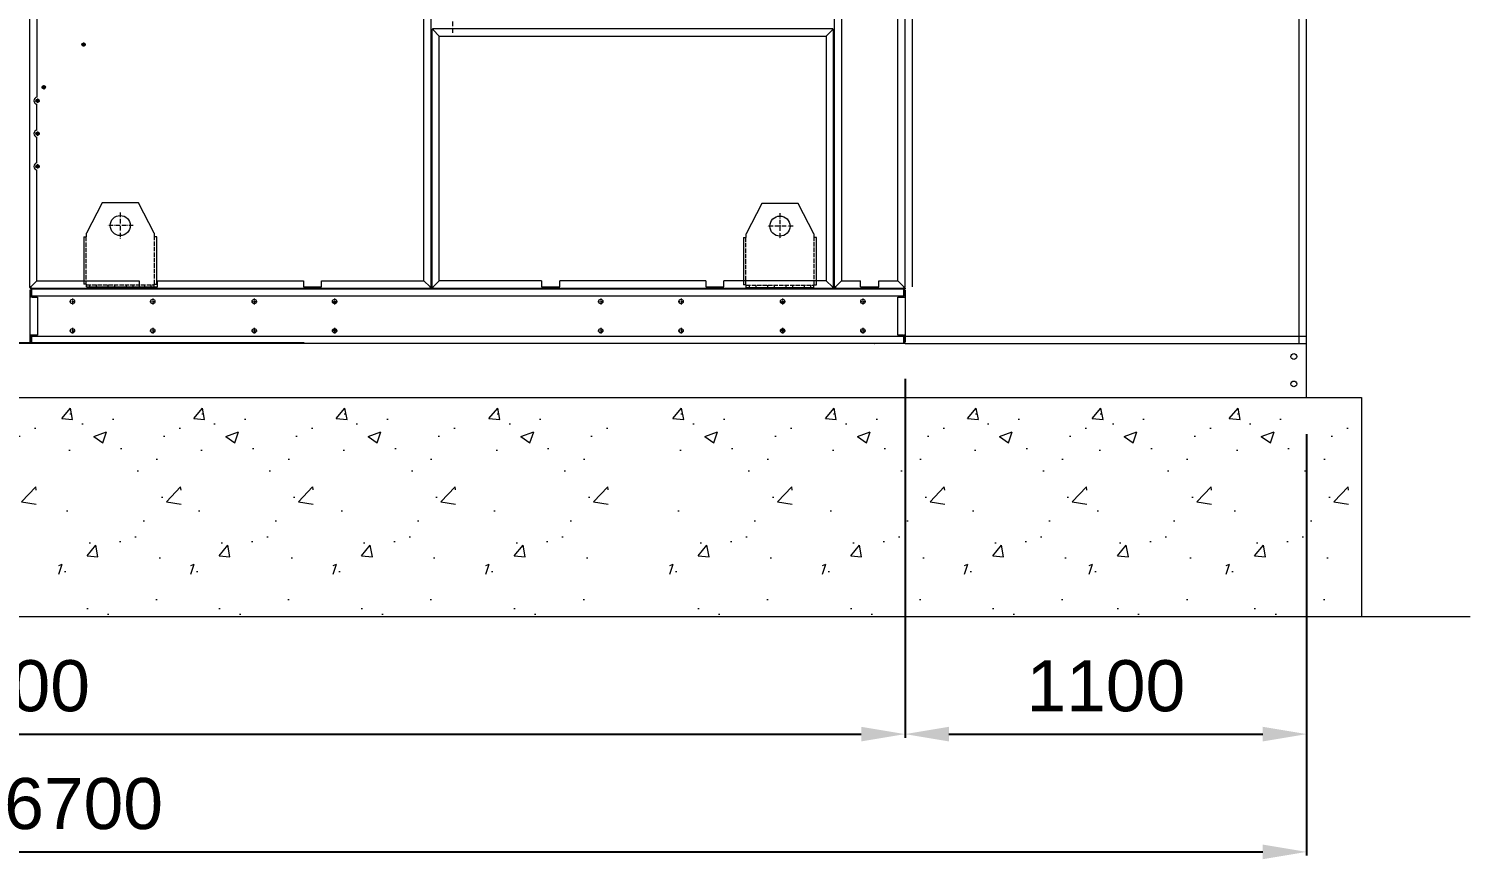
# Model space of a CAD drawing. Header units: millimetres. Extents: x -17070 to 37126, y -291348 to 36053.
# Drawn here: x 20812 to 24760, y 21427 to 23702 of the extents above; entities that cross this region are included whole.
import ezdxf

# ---------------------------------------------------------------- set-up
doc = ezdxf.new("R2010")
doc.units = ezdxf.units.MM
doc.linetypes.add('DASHDOT', pattern=[18.5, 12, -3, 0.5, -3])
doc.linetypes.add('DASHED', pattern=[15, 12, -3])
doc.layers.add('냉각탑_기초', color=23, linetype='Continuous')
doc.styles.get("Standard").update_dxf_attribs({"font": 'arial.ttf'})
doc.dimstyles.new('1.40', dxfattribs={"dimscale": 20, "dimtxt": 1.5, "dimasz": 1, "dimexe": 0.5, "dimexo": 0.5, "dimgap": 0.5, "dimtad": 1, "dimdec": 0, "dimzin": 0, "dimdsep": 46, "dimtxsty": 'Standard', "dimcen": 0, "dimclrd": 2, "dimclre": 2, "dimclrt": 3, "dimadec": 0, "dimazin": 0, "dimtfac": 1, "dimtdec": 0, "dimtmove": 0, "dimatfit": 0, "dimfxl": 1, "dimtolj": 1, "dimtzin": 0, "dimlwd": -1, "dimlwe": -1, "dimarcsym": 0})

# ---------------------------------------------------------------- blocks, each defined once
blk = doc.blocks.new('*D835')
at = {"color": 2, "transparency": 16777216}
for p, q in [((23212, 22743.3), (23212, 21760)), ((18312, 22740.1), (18312, 21760)), ((18432, 21770), (23092, 21770))]:
    blk.add_line(p, q, dxfattribs=at)
for points in [[(18432, 21790), (18432, 21750), (18312, 21770)], [(23092, 21790), (23092, 21750), (23212, 21770)]]:
    blk.add_solid(points, dxfattribs=at)
at = {"layer": 'Defpoints', "color": 0, "transparency": 16777216}
for p in [(18312, 22840.1), (23212, 22843.3), (23212, 21770)]:
    blk.add_point(p, dxfattribs=at)
at = {"color": 3, "lineweight": 5, "transparency": 16777216, "insert": (20762, 21901.5), "char_height": 140, "attachment_point": 5}
blk.add_mtext('\\A1;4900', dxfattribs=at)
blk = doc.blocks.new('*D825')
at = {"color": 2, "transparency": 16777216}
for p, q in [((23212, 22740.1), (23212, 21760)), ((24312, 22591.8), (24312, 21760)), ((23332, 21770), (24192, 21770))]:
    blk.add_line(p, q, dxfattribs=at)
for points in [[(23332, 21790), (23332, 21750), (23212, 21770)], [(24192, 21790), (24192, 21750), (24312, 21770)]]:
    blk.add_solid(points, dxfattribs=at)
at = {"layer": 'Defpoints', "color": 0, "transparency": 16777216}
for p in [(23212, 22840.1), (24312, 22691.8), (24312, 21770)]:
    blk.add_point(p, dxfattribs=at)
at = {"color": 3, "lineweight": 5, "transparency": 16777216, "insert": (23762, 21901.5), "char_height": 140, "attachment_point": 5}
blk.add_mtext('\\A1;1100', dxfattribs=at)
blk = doc.blocks.new('*D836')
at = {"color": 2, "transparency": 16777216}
for p, q in [((17612, 22591.8), (17612, 21437.3)), ((24312, 22591.8), (24312, 21437.3)), ((17732, 21447.3), (24192, 21447.3))]:
    blk.add_line(p, q, dxfattribs=at)
for points in [[(17732, 21467.3), (17732, 21427.3), (17612, 21447.3)], [(24192, 21467.3), (24192, 21427.3), (24312, 21447.3)]]:
    blk.add_solid(points, dxfattribs=at)
at = {"layer": 'Defpoints', "color": 0, "transparency": 16777216}
for p in [(17612, 22691.8), (24312, 22691.8), (24312, 21447.3)]:
    blk.add_point(p, dxfattribs=at)
at = {"color": 3, "lineweight": 5, "transparency": 16777216, "insert": (20962, 21578.8), "char_height": 140, "attachment_point": 5}
blk.add_mtext('\\A1;6700', dxfattribs=at)
blk = doc.blocks.new('457536')
at = {"color": 7, "lineweight": 5}
for p, q in [((114592.520962, 89152.297332), (114550.020962, 89069.297332)), ((114692.520962, 89152.297332), (114592.520962, 89152.297332)), ((114735.020962, 89069.297332), (114692.520962, 89152.297332)), ((114542.520962, 89059.297332), (114542.520962, 88929.797332)), ((114742.520962, 88929.797332), (114742.520962, 89059.297332)), ((114550.020962, 88922.297332), (114735.020962, 88922.297332))]:
    blk.add_line(p, q, dxfattribs=at)
at = {"color": 7, "linetype": 'DASHDOT', "lineweight": 5}
for p, q in [((114642.520962, 89126.047332), (114642.520962, 89054.547332)), ((114678.270962, 89090.297332), (114606.770962, 89090.297332))]:
    blk.add_line(p, q, dxfattribs=at)
at = {"color": 7, "lineweight": 5, "ltscale": 0.125}
for p, q in [((114550.020962, 89059.297332), (114550.020962, 89069.297332)), ((114735.020962, 89069.297332), (114735.020962, 89059.297332))]:
    blk.add_line(p, q, dxfattribs=at)
at = {"color": 7, "lineweight": 5, "ltscale": 0.09375}
for p, q in [((114542.520962, 89059.297332), (114550.020962, 89059.297332)), ((114742.520962, 89059.297332), (114735.020962, 89059.297332)), ((114550.020962, 88929.797332), (114542.520962, 88929.797332)), ((114550.020962, 88922.297332), (114550.020962, 88929.797332)), ((114735.020962, 88929.797332), (114742.520962, 88929.797332)), ((114735.020962, 88922.297332), (114735.020962, 88929.797332))]:
    blk.add_line(p, q, dxfattribs=at)
at = {"color": 7, "linetype": 'DASHED', "lineweight": 5}
for p, q in [((114548.520962, 89059.297332), (114548.520962, 88929.797332)), ((114736.520962, 88929.797332), (114736.520962, 89059.297332)), ((114550.020962, 88928.297332), (114735.020962, 88928.297332))]:
    blk.add_line(p, q, dxfattribs=at)
at = {"color": 7, "linetype": 'DASHED', "lineweight": 5, "ltscale": 0.075}
for p, q in [((114558.520962, 88928.297332), (114558.520962, 88922.297332)), ((114576.520962, 88928.297332), (114576.520962, 88922.297332)), ((114608.520962, 88928.297332), (114608.520962, 88922.297332)), ((114626.520962, 88928.297332), (114626.520962, 88922.297332)), ((114658.520962, 88928.297332), (114658.520962, 88922.297332)), ((114676.520962, 88928.297332), (114676.520962, 88922.297332)), ((114708.520962, 88928.297332), (114708.520962, 88922.297332)), ((114726.520962, 88928.297332), (114726.520962, 88922.297332))]:
    blk.add_line(p, q, dxfattribs=at)
at = {"color": 7, "lineweight": 5}
blk.add_circle((114642.520962, 89090.297332), 27.5, dxfattribs=at)
blk = doc.blocks.new('1')
at = {"color": 7, "lineweight": 20}
for p, q in [((20814, 26037), (20814, 22995.2)), ((21914, 22995.2), (21914, 26037)), ((23018, 26037), (23018, 22995.2)), ((23212, 22995.2), (23212, 26037)), ((23232, 22995.2), (23232, 26037)), ((21894, 23012.1), (21894, 26011.5)), ((20834, 25831.1), (20834, 23515)), ((23038, 25672.4), (23038, 23012.1)), ((23192, 23012.1), (23192, 25002.2)), ((21916, 23699), (21916, 22995.2)), ((23012.9, 23702.1), (21919.1, 23702.1)), ((21936, 23682.1), (21919.1, 23699)), ((21919.1, 23699), (21936, 23682.1)), ((23012.9, 23699), (22996, 23682.1)), ((22996, 23682.1), (23012.9, 23699)), ((23016, 22995.2), (23016, 23699)), ((21936, 23012.1), (21936, 23682.1)), ((21936, 23682.1), (22996, 23682.1)), ((22996, 23682.1), (22996, 23012.1)), ((20834, 23425), (20834, 23495.3)), ((20834, 23335), (20834, 23405.3)), ((20834, 23012.1), (20834, 23315.3)), ((20817.1, 22995.2), (20834, 23012.1)), ((20834, 23012.1), (20817.1, 22995.2)), ((20817.1, 22992.1), (21910.9, 22992.1)), ((20818.8, 22991.7), (23212, 22991.7)), ((20819.5, 22990.1), (23208.5, 22990.1)), ((20834, 23012.1), (21114, 23012.1)), ((21114, 22995.2), (21164, 22995.2)), ((21164, 23012.1), (21564, 23012.1)), ((21564, 22995.2), (21614, 22995.2)), ((21614, 23012.1), (21894, 23012.1)), ((21894, 23012.1), (21910.9, 22995.2)), ((21919.1, 22995.2), (21936, 23012.1)), ((21936, 23012.1), (21919.1, 22995.2)), ((21919.1, 22992.1), (23012.9, 22992.1)), ((22216, 23012.1), (21936, 23012.1)), ((22216, 22995.2), (22266, 22995.2)), ((22666, 23012.1), (22266, 23012.1)), ((22666, 22995.2), (22716, 22995.2)), ((22996, 23012.1), (22716, 23012.1)), ((22996, 23012.1), (23012.9, 22995.2)), ((23012.9, 22995.2), (22996, 23012.1)), ((23038, 23012.1), (23021.1, 22995.2)), ((23021.1, 22995.2), (23038, 23012.1)), ((23021.1, 22992.1), (23208.9, 22992.1)), ((23038, 23012.1), (23090, 23012.1)), ((23090, 22995.2), (23140, 22995.2)), ((23140, 23012.1), (23192, 23012.1)), ((23192, 23012.1), (23208.9, 22995.2)), ((23208.9, 22995.2), (23192, 23012.1)), ((20816, 22863.3), (20816, 22966.9)), ((23208.5, 22970.1), (20819.5, 22970.1)), ((20836, 22966.9), (20836, 22863.3)), ((23192, 22863.3), (23192, 22966.9)), ((23212, 22966.9), (23212, 22863.3)), ((20819.5, 22860.1), (23208.5, 22860.1)), ((23208.5, 22840.1), (20819.5, 22840.1))]:
    blk.add_line(p, q, dxfattribs=at)
at = {"color": 0, "lineweight": 20}
for p, q in [((24292, 22840.1), (24292, 26040.1)), ((24312, 22840.1), (24312, 26040.1)), ((23212, 22860.1), (24312, 22860.1)), ((23212, 22840.1), (18312, 22840.1)), ((23212, 22840.1), (24312, 22840.1)), ((24312, 22691.8), (24312, 22840.1))]:
    blk.add_line(p, q, dxfattribs=at)
at = {"color": 7, "lineweight": 20, "ltscale": 0.0375}
for p, q in [((21916, 23700.5), (21916, 23699)), ((21919.1, 23702.1), (21917.6, 23702.1)), ((21917.6, 23699), (21917.6, 23700.5)), ((21917.6, 23700.5), (21919.1, 23700.5)), ((23014.4, 23702.1), (23012.9, 23702.1)), ((23012.9, 23700.5), (23014.4, 23700.5)), ((23014.4, 23700.5), (23014.4, 23699)), ((23016, 23699), (23016, 23700.5)), ((20814, 22995.2), (20814, 22993.7)), ((20815.6, 22993.7), (20815.6, 22995.2)), ((20817.1, 22995.2), (20815.6, 22995.2)), ((20817.1, 22993.7), (20815.6, 22993.7)), ((20815.6, 22992.1), (20817.1, 22992.1)), ((20816, 22993.7), (20816, 22995.2)), ((20817.1, 22995.2), (20817.1, 22993.7)), ((21910.9, 22995.2), (21912.4, 22995.2)), ((21912.4, 22993.7), (21910.9, 22993.7)), ((21910.9, 22992.1), (21912.4, 22992.1)), ((21912.4, 22995.2), (21912.4, 22993.7)), ((21914, 22993.7), (21914, 22995.2)), ((21916, 22995.2), (21916, 22993.7)), ((21917.6, 22993.7), (21917.6, 22995.2)), ((21919.1, 22993.7), (21917.6, 22993.7)), ((21917.6, 22992.1), (21919.1, 22992.1)), ((23014.4, 22993.7), (23012.9, 22993.7)), ((23012.9, 22992.1), (23014.4, 22992.1)), ((23014.4, 22995.2), (23014.4, 22993.7)), ((23016, 22993.7), (23016, 22995.2)), ((23018, 22995.2), (23018, 22993.7)), ((23019.6, 22993.7), (23019.6, 22995.2)), ((23021.1, 22995.2), (23019.6, 22995.2)), ((23021.1, 22993.7), (23019.6, 22993.7)), ((23019.6, 22992.1), (23021.1, 22992.1)), ((23021.1, 22995.2), (23021.1, 22993.7)), ((23208.9, 22995.2), (23210.4, 22995.2)), ((23210.4, 22993.7), (23208.9, 22993.7)), ((23208.9, 22992.1), (23210.4, 22992.1)), ((23210.4, 22995.2), (23210.4, 22993.7)), ((23212, 22993.7), (23212, 22995.2))]:
    blk.add_line(p, q, dxfattribs=at)
at = {"color": 7, "lineweight": 20, "ltscale": 0.04}
for p, q in [((21916, 23700.5), (21917.6, 23700.5)), ((21917.6, 23702.1), (21917.6, 23700.5)), ((21919.1, 23702.1), (21919.1, 23700.5)), ((23014.4, 23702.1), (23014.4, 23700.5)), ((23016, 23700.5), (23014.4, 23700.5)), ((20814, 22995.2), (20815.6, 22995.2)), ((20814, 22993.7), (20815.6, 22993.7)), ((20815.6, 22992.1), (20815.6, 22993.7)), ((20817.1, 22992.1), (20817.1, 22993.7)), ((21910.9, 22992.1), (21910.9, 22993.7)), ((21914, 22995.2), (21912.4, 22995.2)), ((21912.4, 22992.1), (21912.4, 22993.7)), ((21914, 22993.7), (21912.4, 22993.7)), ((21916, 22995.2), (21917.6, 22995.2)), ((21916, 22993.7), (21917.6, 22993.7)), ((21917.6, 22992.1), (21917.6, 22993.7)), ((21919.1, 22992.1), (21919.1, 22993.7)), ((23016, 22995.2), (23014.4, 22995.2)), ((23016, 22993.7), (23014.4, 22993.7)), ((23014.4, 22992.1), (23014.4, 22993.7)), ((23018, 22995.2), (23019.6, 22995.2)), ((23018, 22993.7), (23019.6, 22993.7)), ((23019.6, 22992.1), (23019.6, 22993.7)), ((23021.1, 22992.1), (23021.1, 22993.7)), ((23208.9, 22992.1), (23208.9, 22993.7)), ((23212, 22995.2), (23210.4, 22995.2)), ((23212, 22993.7), (23210.4, 22993.7)), ((23210.4, 22992.1), (23210.4, 22993.7)), ((23212, 22991.7), (23212, 22990.1))]:
    blk.add_line(p, q, dxfattribs=at)
at = {"color": 7, "lineweight": 20, "ltscale": 0.011313}
for p, q in [((21916, 23699), (21916.4, 23699)), ((23012.9, 23702.1), (23012.9, 23701.7)), ((23016, 23699), (23015.5, 23699)), ((23012.9, 22992.1), (23012.9, 22992.6))]:
    blk.add_line(p, q, dxfattribs=at)
at = {"color": 7, "lineweight": 20, "ltscale": 0.0775}
for p, q in [((21919.1, 23699), (21916, 23699)), ((23012.9, 23699), (23012.9, 23702.1)), ((23012.9, 23699), (23016, 23699)), ((21910.9, 22995.2), (21910.9, 22992.1)), ((23012.9, 22995.2), (23012.9, 22992.1)), ((23208.9, 22995.2), (23208.9, 22992.1))]:
    blk.add_line(p, q, dxfattribs=at)
at = {"color": 7, "linetype": 'DASHDOT', "lineweight": 20}
blk.add_line((21972.8, 23721.8), (21972.8, 23689.3), dxfattribs=at)
at = {"color": 7, "linetype": 'DASHDOT', "lineweight": 20, "ltscale": 0.292502}
for p, q in [((20955.9, 23659.1), (20967.6, 23659.1)), ((20830, 23505.1), (20841.7, 23505.1)), ((20830, 23415.1), (20841.7, 23415.1)), ((20830, 23325.1), (20841.7, 23325.1))]:
    blk.add_line(p, q, dxfattribs=at)
at = {"color": 7, "linetype": 'DASHDOT', "lineweight": 20, "ltscale": 0.195001}
for p, q in [((20957.9, 23659.1), (20965.7, 23659.1)), ((20848.8, 23542.1), (20856.6, 23542.1)), ((20835.9, 23509.1), (20835.9, 23501.3)), ((20832, 23415.2), (20839.8, 23415.2))]:
    blk.add_line(p, q, dxfattribs=at)
at = {"color": 7, "linetype": 'DASHDOT', "lineweight": 20, "ltscale": 0.2925}
for p, q in [((20961.8, 23665), (20961.8, 23653.3)), ((20852.7, 23548), (20852.7, 23536.3)), ((20835.9, 23511), (20835.9, 23499.3)), ((20835.9, 23421), (20835.9, 23409.3)), ((20835.9, 23331), (20835.9, 23319.3))]:
    blk.add_line(p, q, dxfattribs=at)
at = {"color": 7, "linetype": 'DASHDOT', "lineweight": 20, "ltscale": 0.195}
for p, q in [((20961.8, 23663), (20961.8, 23655.2)), ((20852.7, 23546), (20852.7, 23538.2)), ((20835.9, 23419.1), (20835.9, 23411.3)), ((20836, 23329.1), (20836, 23321.3))]:
    blk.add_line(p, q, dxfattribs=at)
at = {"color": 7, "lineweight": 20, "ltscale": 0.1}
blk.add_line((21916, 23666.4), (21914, 23669.8), dxfattribs=at)
at = {"color": 7, "linetype": 'DASHDOT', "lineweight": 20, "ltscale": 0.292499}
blk.add_line((20846.8, 23542.1), (20858.5, 23542.1), dxfattribs=at)
at = {"color": 7, "linetype": 'DASHDOT', "lineweight": 20, "ltscale": 0.194998}
for p, q in [((20832, 23505.2), (20839.8, 23505.2)), ((20832.1, 23325.2), (20839.9, 23325.2))]:
    blk.add_line(p, q, dxfattribs=at)
at = {"color": 7, "lineweight": 20, "ltscale": 0.05}
for p, q in [((21916, 23296.7), (21914, 23296.7)), ((23018, 23296.7), (23016, 23296.7)), ((23016, 23296.7), (23018, 23296.7)), ((23018, 23276.7), (23016, 23276.7)), ((21914, 23186.7), (21916, 23186.7)), ((23016, 23186.7), (23018, 23186.7)), ((21914, 23166.7), (21916, 23166.7)), ((23016, 23166.7), (23018, 23166.7)), ((23016, 23011.7), (23018, 23011.7))]:
    blk.add_line(p, q, dxfattribs=at)
at = {"color": 7, "lineweight": 20, "ltscale": 0.049994}
for p, q in [((21916, 23276.7), (21914, 23276.7)), ((23018, 23146.7), (23016, 23146.7))]:
    blk.add_line(p, q, dxfattribs=at)
at = {"color": 7, "lineweight": 20, "ltscale": 0.0225}
for p, q in [((20816, 22986), (20816, 22986.9)), ((20816, 22986), (20816, 22986.9)), ((20819.2, 22986), (20819.2, 22986.9)), ((23208.8, 22986), (23208.8, 22986.9)), ((23212, 22986), (23212, 22986.9)), ((20816, 22844.2), (20816, 22843.3)), ((20816, 22844.2), (20816, 22843.3)), ((20819.2, 22844.2), (20819.2, 22843.3)), ((23208.8, 22844.2), (23208.8, 22843.3)), ((23212, 22844.2), (23212, 22843.3))]:
    blk.add_line(p, q, dxfattribs=at)
at = {"color": 7, "lineweight": 20, "ltscale": 0.08}
for p, q in [((20816, 22986.9), (20819.2, 22986.9)), ((20816, 22986), (20819.2, 22986)), ((23212, 22986.9), (23208.8, 22986.9)), ((23212, 22986), (23208.8, 22986)), ((20816, 22863.3), (20819.2, 22863.3)), ((23212, 22863.3), (23208.8, 22863.3)), ((20816, 22844.2), (20819.2, 22844.2)), ((20816, 22843.3), (20819.2, 22843.3)), ((23212, 22844.2), (23208.8, 22844.2)), ((23212, 22843.3), (23208.8, 22843.3))]:
    blk.add_line(p, q, dxfattribs=at)
at = {"color": 7, "lineweight": 20, "ltscale": 0.4775}
for p, q in [((20816, 22966.9), (20816, 22986)), ((20819.2, 22986), (20819.2, 22966.9)), ((23208.8, 22966.9), (23208.8, 22986)), ((23212, 22986), (23212, 22966.9)), ((20816, 22844.2), (20816, 22863.3)), ((20819.2, 22863.3), (20819.2, 22844.2)), ((23208.8, 22844.2), (23208.8, 22863.3)), ((23212, 22863.3), (23212, 22844.2))]:
    blk.add_line(p, q, dxfattribs=at)
at = {"color": 7, "lineweight": 20, "ltscale": 0.017501}
blk.add_line((20818.8, 22990.1), (20819.5, 22990.1), dxfattribs=at)
at = {"color": 7, "lineweight": 20, "ltscale": 0.0075}
for p, q in [((20819.5, 22986.9), (20819.2, 22986.9)), ((20819.5, 22843.3), (20819.2, 22843.3))]:
    blk.add_line(p, q, dxfattribs=at)
at = {"color": 7, "lineweight": 20, "ltscale": 0.13}
for p, q in [((20819.5, 22990.1), (20819.5, 22984.9)), ((23208.5, 22990.1), (23208.5, 22984.9)), ((20821.2, 22966.9), (20816, 22966.9)), ((23206.8, 22966.9), (23212, 22966.9)), ((20821.2, 22863.3), (20816, 22863.3)), ((23206.8, 22863.3), (23212, 22863.3)), ((20819.5, 22840.1), (20819.5, 22845.3)), ((23208.5, 22840.1), (23208.5, 22845.3))]:
    blk.add_line(p, q, dxfattribs=at)
at = {"color": 7, "lineweight": 20, "ltscale": 0.37}
for p, q in [((20819.5, 22970.1), (20819.5, 22984.9)), ((23208.5, 22984.9), (23208.5, 22970.1)), ((20821.2, 22966.9), (20836, 22966.9)), ((23192, 22966.9), (23206.8, 22966.9)), ((20819.5, 22845.3), (20819.5, 22860.1)), ((20836, 22863.3), (20821.2, 22863.3)), ((23206.8, 22863.3), (23192, 22863.3)), ((23208.5, 22860.1), (23208.5, 22845.3))]:
    blk.add_line(p, q, dxfattribs=at)
at = {"color": 7, "lineweight": 20, "ltscale": 0.4225}
for p, q in [((21114, 23012.1), (21114, 22995.2)), ((21164, 22995.2), (21164, 23012.1)), ((21564, 23012.1), (21564, 22995.2)), ((21614, 22995.2), (21614, 23012.1)), ((22216, 23012.1), (22216, 22995.2)), ((22266, 22995.2), (22266, 23012.1)), ((22666, 23012.1), (22666, 22995.2)), ((22716, 22995.2), (22716, 23012.1)), ((23090, 22995.2), (23090, 23012.1)), ((23140, 22995.2), (23140, 23012.1))]:
    blk.add_line(p, q, dxfattribs=at)
at = {"color": 7, "lineweight": 20, "ltscale": 0.010007}
for p, q in [((21413, 22991.7), (21413, 22992.1)), ((21666, 22991.7), (21666, 22992.1)), ((22860, 22991.7), (22860, 22992.1)), ((23113, 22991.7), (23113, 22992.1))]:
    blk.add_line(p, q, dxfattribs=at)
at = {"color": 7, "lineweight": 20, "ltscale": 0.087499}
blk.add_line((23208.5, 22990.1), (23212, 22990.1), dxfattribs=at)
at = {"color": 7, "lineweight": 20, "ltscale": 0.007482}
for p, q in [((23208.5, 22986.9), (23208.8, 22986.9)), ((23208.5, 22843.3), (23208.8, 22843.3))]:
    blk.add_line(p, q, dxfattribs=at)
at = {"color": 7, "lineweight": 20, "ltscale": 0.01003}
for p, q in [((20816, 22966.9), (20816.4, 22966.9)), ((23212, 22966.9), (23211.6, 22966.9))]:
    blk.add_line(p, q, dxfattribs=at)
at = {"color": 7, "linetype": 'DASHDOT', "lineweight": 20, "ltscale": 0.389999}
for p, q in [((20923.7, 22955.1), (20939.3, 22955.1)), ((21143.7, 22955.1), (21159.3, 22955.1)), ((21421.7, 22955.1), (21437.3, 22955.1)), ((20923.7, 22875.1), (20939.3, 22875.1)), ((21143.7, 22875.1), (21159.3, 22875.1)), ((21421.7, 22875.1), (21437.3, 22875.1))]:
    blk.add_line(p, q, dxfattribs=at)
at = {"color": 7, "linetype": 'DASHDOT', "lineweight": 20, "ltscale": 0.39}
for p, q in [((20931.5, 22962.9), (20931.5, 22947.3)), ((21151.5, 22962.9), (21151.5, 22947.3)), ((21429.5, 22962.9), (21429.5, 22947.3)), ((21649.5, 22962.9), (21649.5, 22947.3)), ((22378.5, 22962.9), (22378.5, 22947.3)), ((22598.5, 22962.9), (22598.5, 22947.3)), ((22876.5, 22962.9), (22876.5, 22947.3)), ((23096.5, 22962.9), (23096.5, 22947.3)), ((20931.5, 22882.9), (20931.5, 22867.3)), ((21151.5, 22882.9), (21151.5, 22867.3)), ((21429.5, 22882.9), (21429.5, 22867.3)), ((21649.5, 22882.9), (21649.5, 22867.3)), ((22378.5, 22882.9), (22378.5, 22867.3)), ((22598.5, 22882.9), (22598.5, 22867.3)), ((22876.5, 22882.9), (22876.5, 22867.3)), ((23096.5, 22882.9), (23096.5, 22867.3))]:
    blk.add_line(p, q, dxfattribs=at)
at = {"color": 7, "linetype": 'DASHDOT', "lineweight": 20, "ltscale": 0.389996}
for p, q in [((21641.7, 22955.1), (21657.3, 22955.1)), ((22370.7, 22955.1), (22386.3, 22955.1)), ((22590.7, 22955.1), (22606.3, 22955.1)), ((22868.7, 22955.1), (22884.3, 22955.1)), ((23088.7, 22955.1), (23104.3, 22955.1)), ((21641.7, 22875.1), (21657.3, 22875.1)), ((22370.7, 22875.1), (22386.3, 22875.1)), ((22590.7, 22875.1), (22606.3, 22875.1)), ((22868.7, 22875.1), (22884.3, 22875.1)), ((23088.7, 22875.1), (23104.3, 22875.1))]:
    blk.add_line(p, q, dxfattribs=at)
at = {"color": 7, "lineweight": 20, "ltscale": 0.272691}
for p, q in [((21654.9, 22952.6), (21644, 22952.6)), ((22881.9, 22952.6), (22871, 22952.6))]:
    blk.add_line(p, q, dxfattribs=at)
at = {"color": 7, "lineweight": 20, "ltscale": 0.272744}
for p, q in [((21644, 22877.6), (21654.9, 22877.6)), ((22871, 22877.6), (22881.9, 22877.6))]:
    blk.add_line(p, q, dxfattribs=at)
at = {"color": 7, "lineweight": 20, "ltscale": 0.280701}
for p, q in [((21268, 22841.8), (18358, 22841.8)), ((21368, 22841.8), (21268, 22841.8)), ((21566, 22841.8), (21368, 22841.8))]:
    blk.add_line(p, q, dxfattribs=at)
at = {"lineweight": 5}
blk.add_line((17612, 22691.8), (24312, 22691.8), dxfattribs=at)
at = {"color": 7, "lineweight": 20}
for centre, radius in [((20961.8, 23659.1), 4.5), ((20961.8, 23659.1), 3), ((20852.7, 23542.1), 4.5), ((20852.7, 23542.1), 3), ((20835.9, 23505.1), 4.5), ((20835.9, 23505.2), 3), ((20835.9, 23415.1), 4.5), ((20835.9, 23415.2), 3), ((20835.9, 23325.1), 4.5), ((20836, 23325.2), 3), ((20931.5, 22955.1), 6), ((21151.5, 22955.1), 6), ((21429.5, 22955.1), 6), ((21649.5, 22955.1), 6), ((22378.5, 22955.1), 6), ((22598.5, 22955.1), 6), ((22876.5, 22955.1), 6), ((23096.5, 22955.1), 6), ((20931.5, 22875.1), 6), ((21151.5, 22875.1), 6), ((21429.5, 22875.1), 6), ((21649.5, 22875.1), 6), ((22378.5, 22875.1), 6), ((22598.5, 22875.1), 6), ((22876.5, 22875.1), 6), ((23096.5, 22875.1), 6)]:
    blk.add_circle(centre, radius, dxfattribs=at)
at = {"lineweight": 20}
for centre in [(24277, 22804.3), (24277, 22729.3)]:
    blk.add_circle(centre, 8, dxfattribs=at)
at = {"color": 7, "lineweight": 20}
for centre, radius, start, end in [((20835.9, 23505.1), 10, 100.9528, 259.0472), ((20835.9, 23415.1), 10, 100.9528, 259.0472), ((20835.9, 23325.1), 10, 100.9528, 259.0472), ((20818.8, 22992.9), 2.8, 196.6008, 270), ((20818.8, 22992.9), 1.2, 221.8083, 270), ((23206.8, 22984.9), 5.2, 22.62, 70.9179), ((21397.2, 22845.3), 5.2, 269.7376, 270), ((21461.8, 22845.3), 5.2, 270, 270.2624), ((21681.8, 22845.3), 5.2, 270, 270.2624), ((22844.2, 22845.3), 5.2, 269.7376, 270), ((22908.8, 22845.3), 5.2, 270, 270.2624), ((23064.2, 22845.3), 5.2, 269.7376, 270), ((23128.8, 22845.3), 5.2, 270, 270.2624)]:
    blk.add_arc(centre, radius, start, end, dxfattribs=at)
at = {"color": 0, "lineweight": 20}
for p in [(-93580.1, -65927.1), (-91773.1, -65928.6)]:
    blk.add_blockref('457536', p, dxfattribs=at)

msp = doc.modelspace()

# ---------------------------------------------------------------- hatches: boundary and pattern name
at = {"layer": '냉각탑_기초', "lineweight": 20, "ltscale": 30}
h = msp.add_hatch(dxfattribs=at)
h.set_pattern_fill('AR-CONC', color=256, scale=50, style=0)
h.set_pattern_definition([(50, (5903.2, 6150.46), (358.63, -31.376), [37.5, -412.5]), (355, (5903.2, 6150.46), (-69.3757, 376.096), [30, -330]), (100.4514, (5933.08, 6147.85), (289.2547, 344.72), [31.87, -350.571]), (46.1842, (5903.2, 6250.46), (533.6205, -82.7595), [56.25, -618.75]), (96.6356, (5947.66, 6243.56), (467.331, 487.059), [47.805, -525.856]), (351.1842, (5903.2, 6250.46), (467.331, 487.059), [45, -495]), (21, (5953.2, 6225.46), (298.4535, -201.3094), [37.5, -412.5]), (326, (5953.2, 6225.46), (121.6577, 362.575), [30, -330]), (71.4514, (5978.07, 6208.7), (420.1113, 161.265), [31.87, -350.571]), (37.5, (5903.2, 6150.46), (6.0799, 166.4469), [0, -326, 0, -335, 0, -331.25]), (7.5, (5903.2, 6150.46), (131.5348, 197.2059), [0, -191, 0, -318.5, 0, -126.25]), (327.5, (5791.7, 6150.46), (266.9112, -11.2774), [0, -125, 0, -390, 0, -517.5]), (317.5, (5741.7, 6150.46), (291.593, 50.0525), [0, -162.5, 0, -259, 0, -367.5])])
h.paths.add_polyline_path([(20831.7, 22691.8), (20496.7, 22691.8), (20496.7, 22091.8), (20831.7, 22091.8)])
h = msp.add_hatch(dxfattribs=at)
h.set_pattern_fill('AR-CONC', color=256, scale=50, style=0)
h.set_pattern_definition([(50, (6300.28, 6150.46), (358.63, -31.376), [37.5, -412.5]), (355, (6300.3, 6150.46), (-69.3757, 376.096), [30, -330]), (100.4514, (6330.17, 6147.85), (289.2547, 344.72), [31.87, -350.571]), (46.1842, (6300.3, 6250.46), (533.6205, -82.7595), [56.25, -618.75]), (96.6356, (6344.75, 6243.56), (467.331, 487.059), [47.805, -525.856]), (351.1842, (6300.3, 6250.46), (467.331, 487.059), [45, -495]), (21, (6350.28, 6225.46), (298.4535, -201.3094), [37.5, -412.5]), (326, (6350.3, 6225.46), (121.6577, 362.575), [30, -330]), (71.4514, (6375.15, 6208.7), (420.1113, 161.265), [31.87, -350.571]), (37.5, (6300.28, 6150.46), (6.0799, 166.4469), [0, -326, 0, -335, 0, -331.25]), (7.5, (6300.28, 6150.46), (131.5348, 197.2059), [0, -191, 0, -318.5, 0, -126.25]), (327.5, (6188.78, 6150.46), (266.9112, -11.2774), [0, -125, 0, -390, 0, -517.5]), (317.5, (6138.78, 6150.46), (291.593, 50.0525), [0, -162.5, 0, -259, 0, -367.5])])
h.paths.add_polyline_path([(21228.8, 22691.8), (20893.8, 22691.8), (20893.8, 22091.8), (21228.8, 22091.8)])
h = msp.add_hatch(dxfattribs=at)
h.set_pattern_fill('AR-CONC', color=256, scale=50, style=0)
h.set_pattern_definition([(50, (6661.92, 6150.46), (358.63, -31.376), [37.5, -412.5]), (355, (6661.9, 6150.46), (-69.3757, 376.096), [30, -330]), (100.4514, (6691.8, 6147.85), (289.2547, 344.72), [31.87, -350.571]), (46.1842, (6661.9, 6250.46), (533.6205, -82.7595), [56.25, -618.75]), (96.6356, (6706.4, 6243.56), (467.331, 487.059), [47.805, -525.856]), (351.1842, (6661.9, 6250.46), (467.331, 487.059), [45, -495]), (21, (6711.92, 6225.46), (298.4535, -201.3094), [37.5, -412.5]), (326, (6711.9, 6225.46), (121.6577, 362.575), [30, -330]), (71.4514, (6736.8, 6208.7), (420.1113, 161.265), [31.87, -350.571]), (37.5, (6661.92, 6150.46), (6.0799, 166.4469), [0, -326, 0, -335, 0, -331.25]), (7.5, (6661.92, 6150.46), (131.5348, 197.2059), [0, -191, 0, -318.5, 0, -126.25]), (327.5, (6550.42, 6150.46), (266.9112, -11.2774), [0, -125, 0, -390, 0, -517.5]), (317.5, (6500.42, 6150.46), (291.593, 50.0525), [0, -162.5, 0, -259, 0, -367.5])])
h.paths.add_polyline_path([(21590.4, 22691.8), (21255.4, 22691.8), (21255.4, 22091.8), (21590.4, 22091.8)])
h = msp.add_hatch(dxfattribs=at)
h.set_pattern_fill('AR-CONC', color=256, scale=50, style=0)
h.set_pattern_definition([(50, (7051.9, 6150.46), (358.63, -31.376), [37.5, -412.5]), (355, (7051.9, 6150.46), (-69.3757, 376.096), [30, -330]), (100.4514, (7081.8, 6147.85), (289.2547, 344.72), [31.87, -350.571]), (46.1842, (7051.9, 6250.46), (533.6205, -82.7595), [56.25, -618.75]), (96.6356, (7096.4, 6243.56), (467.331, 487.059), [47.805, -525.856]), (351.1842, (7051.9, 6250.46), (467.331, 487.059), [45, -495]), (21, (7101.9, 6225.46), (298.4535, -201.3094), [37.5, -412.5]), (326, (7101.9, 6225.46), (121.6577, 362.575), [30, -330]), (71.4514, (7126.8, 6208.7), (420.1113, 161.265), [31.87, -350.571]), (37.5, (7051.91, 6150.46), (6.0799, 166.4469), [0, -326, 0, -335, 0, -331.25]), (7.5, (7051.91, 6150.46), (131.5348, 197.2059), [0, -191, 0, -318.5, 0, -126.25]), (327.5, (6940.41, 6150.46), (266.9112, -11.2774), [0, -125, 0, -390, 0, -517.5]), (317.5, (6890.41, 6150.46), (291.593, 50.0525), [0, -162.5, 0, -259, 0, -367.5])])
h.paths.add_polyline_path([(21980.4, 22691.8), (21645.4, 22691.8), (21645.4, 22091.8), (21980.4, 22091.8)])
h = msp.add_hatch(dxfattribs=at)
h.set_pattern_fill('AR-CONC', color=256, scale=50, style=0)
h.set_pattern_definition([(50, (7470.42, 6150.46), (358.63, -31.376), [37.5, -412.5]), (355, (7470.42, 6150.46), (-69.3757, 376.096), [30, -330]), (100.4514, (7500.3, 6147.85), (289.2547, 344.72), [31.87, -350.571]), (46.1842, (7470.4, 6250.46), (533.6205, -82.7595), [56.25, -618.75]), (96.6356, (7514.9, 6243.56), (467.331, 487.059), [47.805, -525.856]), (351.1842, (7470.4, 6250.46), (467.331, 487.059), [45, -495]), (21, (7520.42, 6225.46), (298.4535, -201.3094), [37.5, -412.5]), (326, (7520.42, 6225.46), (121.6577, 362.575), [30, -330]), (71.4514, (7545.3, 6208.7), (420.1113, 161.265), [31.87, -350.571]), (37.5, (7470.42, 6150.46), (6.0799, 166.4469), [0, -326, 0, -335, 0, -331.25]), (7.5, (7470.42, 6150.46), (131.5348, 197.2059), [0, -191, 0, -318.5, 0, -126.25]), (327.5, (7358.92, 6150.46), (266.9112, -11.2774), [0, -125, 0, -390, 0, -517.5]), (317.5, (7308.92, 6150.46), (291.593, 50.0525), [0, -162.5, 0, -259, 0, -367.5])])
h.paths.add_polyline_path([(22398.9, 22691.8), (22063.9, 22691.8), (22063.9, 22091.8), (22398.9, 22091.8)])
h = msp.add_hatch(dxfattribs=at)
h.set_pattern_fill('AR-CONC', color=256, scale=50, style=0)
h.set_pattern_definition([(50, (7974.17, 6150.46), (358.63, -31.376), [37.5, -412.5]), (355, (7974.17, 6150.46), (-69.3757, 376.096), [30, -330]), (100.4514, (8004.06, 6147.85), (289.2547, 344.72), [31.87, -350.571]), (46.1842, (7974.17, 6250.46), (533.6205, -82.7595), [56.25, -618.75]), (96.6356, (8018.64, 6243.56), (467.331, 487.059), [47.805, -525.856]), (351.1842, (7974.2, 6250.46), (467.331, 487.059), [45, -495]), (21, (8024.17, 6225.46), (298.4535, -201.3094), [37.5, -412.5]), (326, (8024.17, 6225.46), (121.6577, 362.575), [30, -330]), (71.4514, (8049.05, 6208.7), (420.1113, 161.265), [31.87, -350.571]), (37.5, (7974.17, 6150.46), (6.0799, 166.4469), [0, -326, 0, -335, 0, -331.25]), (7.5, (7974.17, 6150.46), (131.5348, 197.2059), [0, -191, 0, -318.5, 0, -126.25]), (327.5, (7862.67, 6150.46), (266.9112, -11.2774), [0, -125, 0, -390, 0, -517.5]), (317.5, (7812.67, 6150.46), (291.593, 50.0525), [0, -162.5, 0, -259, 0, -367.5])])
h.paths.add_polyline_path([(22902.7, 22691.8), (22567.7, 22691.8), (22567.7, 22091.8), (22902.7, 22091.8)])
h = msp.add_hatch(dxfattribs=at)
h.set_pattern_fill('AR-CONC', color=256, scale=50, style=0)
h.set_pattern_definition([(50, (8392.1, 6150.46), (358.63, -31.376), [37.5, -412.5]), (355, (8392.1, 6150.46), (-69.3757, 376.096), [30, -330]), (100.4514, (8421.97, 6147.85), (289.2547, 344.72), [31.87, -350.571]), (46.1842, (8392.1, 6250.46), (533.6205, -82.7595), [56.25, -618.75]), (96.6356, (8436.56, 6243.56), (467.331, 487.059), [47.805, -525.856]), (351.1842, (8392.1, 6250.46), (467.331, 487.059), [45, -495]), (21, (8442.1, 6225.46), (298.4535, -201.3094), [37.5, -412.5]), (326, (8442.1, 6225.46), (121.6577, 362.575), [30, -330]), (71.4514, (8466.96, 6208.7), (420.1113, 161.265), [31.87, -350.571]), (37.5, (8392.09, 6150.46), (6.0799, 166.4469), [0, -326, 0, -335, 0, -331.25]), (7.5, (8392.09, 6150.46), (131.5348, 197.2059), [0, -191, 0, -318.5, 0, -126.25]), (327.5, (8280.59, 6150.46), (266.9112, -11.2774), [0, -125, 0, -390, 0, -517.5]), (317.5, (8230.59, 6150.46), (291.593, 50.0525), [0, -162.5, 0, -259, 0, -367.5])])
h.paths.add_polyline_path([(23320.6, 22691.8), (22985.6, 22691.8), (22985.6, 22091.8), (23320.6, 22091.8)])
h = msp.add_hatch(dxfattribs=at)
h.set_pattern_fill('AR-CONC', color=256, scale=50, style=0)
h.set_pattern_definition([(50, (8781.14, 6150.46), (358.63, -31.376), [37.5, -412.5]), (355, (8781.14, 6150.46), (-69.3757, 376.096), [30, -330]), (100.4514, (8811.03, 6147.85), (289.2547, 344.72), [31.87, -350.571]), (46.1842, (8781.14, 6250.46), (533.6205, -82.7595), [56.25, -618.75]), (96.6356, (8825.6, 6243.56), (467.331, 487.059), [47.805, -525.856]), (351.1842, (8781.14, 6250.46), (467.331, 487.059), [45, -495]), (21, (8831.14, 6225.46), (298.4535, -201.3094), [37.5, -412.5]), (326, (8831.14, 6225.46), (121.6577, 362.575), [30, -330]), (71.4514, (8856, 6208.7), (420.1113, 161.265), [31.87, -350.571]), (37.5, (8781.14, 6150.46), (6.0799, 166.4469), [0, -326, 0, -335, 0, -331.25]), (7.5, (8781.14, 6150.46), (131.5348, 197.2059), [0, -191, 0, -318.5, 0, -126.25]), (327.5, (8669.64, 6150.46), (266.9112, -11.2774), [0, -125, 0, -390, 0, -517.5]), (317.5, (8619.64, 6150.46), (291.593, 50.0525), [0, -162.5, 0, -259, 0, -367.5])])
h.paths.add_polyline_path([(23709.7, 22691.8), (23374.7, 22691.8), (23374.7, 22091.8), (23709.7, 22091.8)])
h = msp.add_hatch(dxfattribs=at)
h.set_pattern_fill('AR-CONC', color=256, scale=50, style=0)
h.set_pattern_definition([(50, (9122.84, 6150.46), (358.63, -31.376), [37.5, -412.5]), (355, (9122.84, 6150.46), (-69.3757, 376.096), [30, -330]), (100.4514, (9152.72, 6147.85), (289.2547, 344.72), [31.87, -350.571]), (46.1842, (9122.84, 6250.46), (533.6205, -82.7595), [56.25, -618.75]), (96.6356, (9167.3, 6243.56), (467.331, 487.059), [47.805, -525.856]), (351.1842, (9122.84, 6250.46), (467.331, 487.059), [45, -495]), (21, (9172.84, 6225.46), (298.4535, -201.3094), [37.5, -412.5]), (326, (9172.84, 6225.46), (121.6577, 362.575), [30, -330]), (71.4514, (9197.7, 6208.7), (420.1113, 161.265), [31.87, -350.571]), (37.5, (9122.84, 6150.46), (6.0799, 166.4469), [0, -326, 0, -335, 0, -331.25]), (7.5, (9122.84, 6150.46), (131.5348, 197.2059), [0, -191, 0, -318.5, 0, -126.25]), (327.5, (9011.34, 6150.46), (266.9112, -11.2774), [0, -125, 0, -390, 0, -517.5]), (317.5, (8961.34, 6150.46), (291.593, 50.0525), [0, -162.5, 0, -259, 0, -367.5])])
h.paths.add_polyline_path([(24051.4, 22691.8), (23716.4, 22691.8), (23716.4, 22091.8), (24051.4, 22091.8)])
h = msp.add_hatch(dxfattribs=at)
h.set_pattern_fill('AR-CONC', color=256, scale=50, style=0)
h.set_pattern_definition([(50, (9498.36, 6150.46), (358.63, -31.376), [37.5, -412.5]), (355, (9498.36, 6150.46), (-69.3757, 376.096), [30, -330]), (100.4514, (9528.24, 6147.85), (289.2547, 344.72), [31.87, -350.571]), (46.1842, (9498.36, 6250.46), (533.6205, -82.7595), [56.25, -618.75]), (96.6356, (9542.83, 6243.56), (467.331, 487.059), [47.805, -525.856]), (351.1842, (9498.36, 6250.46), (467.331, 487.059), [45, -495]), (21, (9548.36, 6225.46), (298.4535, -201.3094), [37.5, -412.5]), (326, (9548.36, 6225.46), (121.6577, 362.575), [30, -330]), (71.4514, (9573.23, 6208.7), (420.1113, 161.265), [31.87, -350.571]), (37.5, (9498.36, 6150.46), (6.0799, 166.4469), [0, -326, 0, -335, 0, -331.25]), (7.5, (9498.36, 6150.46), (131.5348, 197.2059), [0, -191, 0, -318.5, 0, -126.25]), (327.5, (9386.86, 6150.46), (266.9112, -11.2774), [0, -125, 0, -390, 0, -517.5]), (317.5, (9336.86, 6150.46), (291.593, 50.0525), [0, -162.5, 0, -259, 0, -367.5])])
h.paths.add_polyline_path([(24426.9, 22691.8), (24091.9, 22691.8), (24091.9, 22091.8), (24426.9, 22091.8)])

# ---------------------------------------------------------------- linework, layer by layer
for p, q in [((17462, 22691.8), (24462, 22691.8)), ((24462, 22691.8), (24462, 22091.8)), ((17100, 22091.8), (24760, 22091.8))]:
    msp.add_line(p, q, dxfattribs=at)

# ---------------------------------------------------------------- block references
msp.add_blockref('1', (0, 0))

# ---------------------------------------------------------------- dimensions: what is measured, and where the dimension line sits
at = {"lineweight": 5}
for base, p1, p2, picture, middle in [((23212, 21770), (18312, 22840.1), (23212, 22843.3), '*D835', (20762, 21901.5)), ((24312, 21770), (23212, 22840.1), (24312, 22691.8), '*D825', (23762, 21901.5)), ((24312, 21447.3), (17612, 22691.8), (24312, 22691.8), '*D836', (20962, 21578.8))]:
    dim = msp.add_linear_dim(base=base, p1=p1, p2=p2, dimstyle='1.40', override={"dimtxt": 7, "dimasz": 6, "dimexo": 5, "dimgap": 3}, dxfattribs=at)
    dim.commit()
    dim.dimension.update_dxf_attribs({"geometry": picture, "text_midpoint": middle})

doc.saveas('drawing.dxf')
